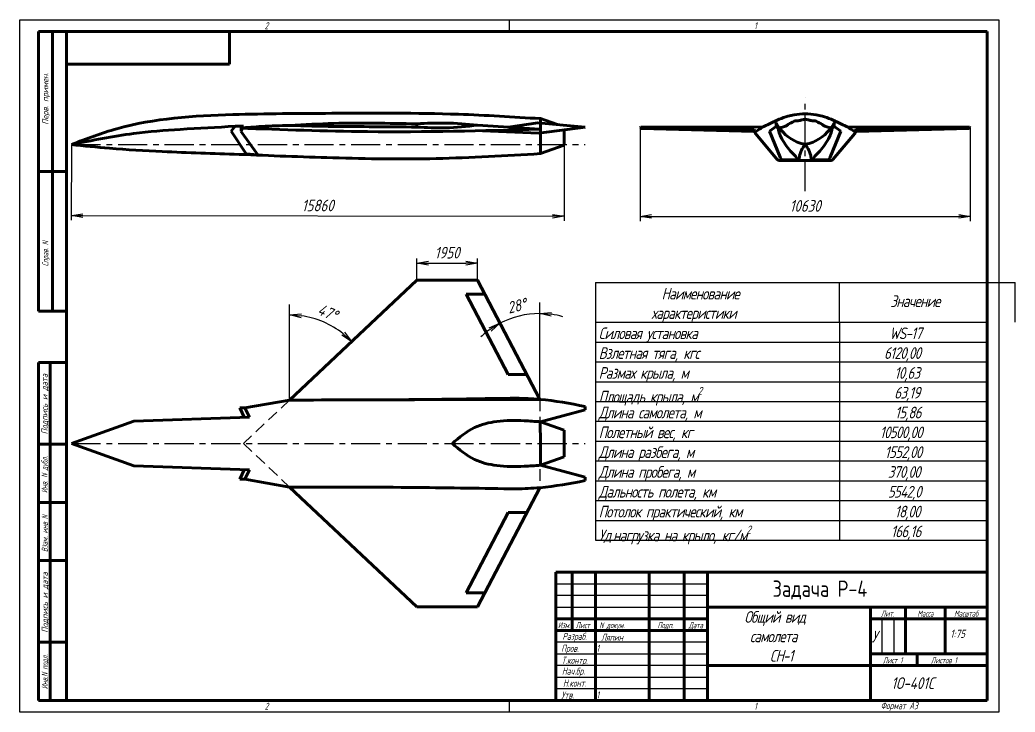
# Model space of a CAD drawing. Header units: millimetres. Extents: x -985956116104 to 1932156, y -552630487266 to 633586.
# Drawn here: x 6033 to 6460, y 33251.7 to 33548.7 of the extents above; entities that cross this region are included whole.
import ezdxf
from ezdxf.enums import TextEntityAlignment as Align

# ---------------------------------------------------------------- set-up
doc = ezdxf.new("R2010")
doc.units = ezdxf.units.MM
doc.linetypes.add('CENTER', pattern=[2, 1.25, -0.25, 0.25, -0.25])
doc.linetypes.add('DASHED', pattern=[0.75, 0.5, -0.25])
for name, color, linetype, lineweight in [('_axes (Оси)', 6, 'CENTER', 30), ('_basic (Основной)', 4, 'Continuous', 60), ('_contour (Тонкий)', 7, 'Continuous', 30), ('_inscription (Знаки)', 30, 'Continuous', 80), ('_invisible (Невидимый)', 1, 'DASHED', 30), ('_remote (Тонкий)', 9, 'Continuous', 30), ('_text (Надписи)', 2, 'Continuous', 30)]:
    doc.layers.add(name, color=color, linetype=linetype, lineweight=lineweight)
doc.styles.add('ESKD', font='eskd.shx', dxfattribs={"oblique": 15, "height": 5})
doc.dimstyles.new('ESKD', dxfattribs={"dimtxt": 5, "dimasz": 5, "dimexe": 2, "dimexo": 0, "dimgap": 2, "dimtad": 1, "dimtoh": 1, "dimzin": 12, "dimdsep": 46, "dimtxsty": 'ESKD', "dimblk1": 'OPEN', "dimblk2": 'OPEN', "dimsah": 1, "dimcen": 5, "dimclrd": 256, "dimclre": 256, "dimclrt": 2, "dimadec": 0, "dimazin": 0, "dimtfac": 1, "dimtmove": 0, "dimatfit": 3, "dimldrblk": 'OPEN', "dimfxl": 1, "dimtolj": 1, "dimtzin": 12, "dimlwd": -1, "dimlwe": -1, "dimarcsym": 0})

# ---------------------------------------------------------------- blocks, each defined once
blk = doc.blocks.new('_OPEN')
at = {"color": 0, "linetype": 'ByBlock'}
for p, q in [((-1, 0.167), (0, 0)), ((0, 0), (-1, -0.167)), ((0, 0), (-1, 0))]:
    blk.add_line(p, q, dxfattribs=at)
blk = doc.blocks.new('*D663')
at = {"layer": '_contour (Тонкий)', "transparency": 16777216}
blk.add_arc((6148.73, 33385.57), 36.51, 51.1365, 82.1477, dxfattribs=at)
at = {"layer": 'Defpoints', "color": 0, "transparency": 16777216}
for p in [(6203.3, 33436.97), (6148.73, 33426.51), (6167.62, 33416.82), (6148.73, 33385.57), (6148.73, 33385.57)]:
    blk.add_point(p, dxfattribs=at)
at = {"layer": '_contour (Тонкий)', "transparency": 16777216, "xscale": 5, "yscale": 5, "zscale": 5}
for p, rotation in [((6148.73, 33422.08), 176.0738633395227), ((6175.31, 33410.61), 317.2103621278873)]:
    blk.add_blockref('_OPEN', p, dxfattribs=dict(at, rotation=rotation))
at = {"layer": '_contour (Тонкий)', "color": 2, "transparency": 16777216, "insert": (6164.99, 33423.22), "char_height": 5, "attachment_point": 5, "rotation": 336.6421, "style": 'ESKD'}
blk.add_mtext('\\A1;47°', dxfattribs=at)
blk = doc.blocks.new('*D664')
at = {"layer": '_contour (Тонкий)', "transparency": 16777216}
for start, end in [(90, 117.6117), (74.4295, 82.2148), (125.3969, 133.1822)]:
    blk.add_arc((6256.03, 33385.85), 36.83, start, end, dxfattribs=at)
at = {"layer": 'Defpoints', "color": 0, "transparency": 16777216}
for p in [(6229.3, 33436.97), (6256.03, 33427.44), (6250.14, 33422.2), (6256.03, 33385.85), (6256.03, 33385.85)]:
    blk.add_point(p, dxfattribs=at)
at = {"layer": '_contour (Тонкий)', "transparency": 16777216, "xscale": 5, "yscale": 5, "zscale": 5}
for p, rotation in [((6256.03, 33422.68), 176.107377692275), ((6238.97, 33418.48), 31.50428664113693)]:
    blk.add_blockref('_OPEN', p, dxfattribs=dict(at, rotation=rotation))
at = {"layer": '_contour (Тонкий)', "color": 2, "transparency": 16777216, "insert": (6246.17, 33425.99), "char_height": 5, "attachment_point": 5, "rotation": 13.8058, "style": 'ESKD'}
blk.add_mtext('\\A1;28°', dxfattribs=at)
blk = doc.blocks.new('*D665')
at = {"layer": '_contour (Тонкий)', "transparency": 16777216}
for p, q in [((6203.3, 33436.97), (6203.3, 33446.29)), ((6208.3, 33444.29), (6224.3, 33444.29)), ((6229.3, 33436.97), (6229.3, 33446.29))]:
    blk.add_line(p, q, dxfattribs=at)
at = {"layer": 'Defpoints', "color": 0, "transparency": 16777216}
for p in [(6229.3, 33444.29), (6203.3, 33436.97), (6229.3, 33436.97)]:
    blk.add_point(p, dxfattribs=at)
at = {"layer": '_contour (Тонкий)', "transparency": 16777216, "xscale": 5, "yscale": 5, "zscale": 5, "rotation": 180}
blk.add_blockref('_OPEN', (6203.3, 33444.29), dxfattribs=at)
at = {"layer": '_contour (Тонкий)', "transparency": 16777216, "xscale": 5, "yscale": 5, "zscale": 5}
blk.add_blockref('_OPEN', (6229.3, 33444.29), dxfattribs=at)
at = {"layer": '_contour (Тонкий)', "color": 2, "transparency": 16777216, "insert": (6216.3, 33448.79), "char_height": 5, "attachment_point": 5, "style": 'ESKD'}
blk.add_mtext('\\A1;1950', dxfattribs=at)
blk = doc.blocks.new('*D666')
at = {"layer": '_contour (Тонкий)', "transparency": 16777216}
for p, q in [((6055.1, 33495.21), (6055.05, 33462.69)), ((6266.53, 33494.9), (6266.48, 33462.39)), ((6060.06, 33464.69), (6261.49, 33464.39))]:
    blk.add_line(p, q, dxfattribs=at)
at = {"layer": 'Defpoints', "color": 0, "transparency": 16777216}
for p in [(6055.1, 33495.21), (6266.53, 33494.9), (6266.49, 33464.39)]:
    blk.add_point(p, dxfattribs=at)
at = {"layer": '_contour (Тонкий)', "transparency": 16777216, "xscale": 5, "yscale": 5, "zscale": 5}
for p, rotation in [((6055.06, 33464.69), 179.9166105809402), ((6266.49, 33464.39), 359.9166105809402)]:
    blk.add_blockref('_OPEN', p, dxfattribs=dict(at, rotation=rotation))
at = {"layer": '_contour (Тонкий)', "color": 2, "transparency": 16777216, "insert": (6160.78, 33469.04), "char_height": 5, "attachment_point": 5, "rotation": 359.9166, "style": 'ESKD'}
blk.add_mtext('\\A1;15860', dxfattribs=at)
blk = doc.blocks.new('*D667')
at = {"layer": '_contour (Тонкий)', "transparency": 16777216}
for p, q in [((6299.05, 33502.34), (6299.05, 33462.37)), ((6440.78, 33502.34), (6440.78, 33462.37)), ((6304.05, 33464.37), (6435.78, 33464.37))]:
    blk.add_line(p, q, dxfattribs=at)
at = {"layer": 'Defpoints', "color": 0, "transparency": 16777216}
for p in [(6299.05, 33502.34), (6440.78, 33502.34), (6440.78, 33464.37)]:
    blk.add_point(p, dxfattribs=at)
at = {"layer": '_contour (Тонкий)', "transparency": 16777216, "xscale": 5, "yscale": 5, "zscale": 5, "rotation": 180}
blk.add_blockref('_OPEN', (6299.05, 33464.37), dxfattribs=at)
at = {"layer": '_contour (Тонкий)', "transparency": 16777216, "xscale": 5, "yscale": 5, "zscale": 5}
blk.add_blockref('_OPEN', (6440.78, 33464.37), dxfattribs=at)
at = {"layer": '_contour (Тонкий)', "color": 2, "transparency": 16777216, "insert": (6369.92, 33468.87), "char_height": 5, "attachment_point": 5, "style": 'ESKD'}
blk.add_mtext('\\A1;10630', dxfattribs=at)

msp = doc.modelspace()

# ---------------------------------------------------------------- linework, layer by layer
at = {"layer": '_axes (Оси)', "ltscale": 10, "transparency": 33554687}
for p, q in [((6369.916, 33475.199), (6369.916, 33515.215)), ((6055.101, 33495.207), (6275.557, 33495.207)), ((6055.101, 33366.905), (6275.557, 33366.905))]:
    msp.add_line(p, q, dxfattribs=at)
at = {"layer": '_basic (Основной)', "transparency": 33554687}
for p, q in [((6040.99, 33543.667), (6052.99, 33543.667)), ((6040.99, 33423.667), (6040.99, 33543.667)), ((6046.99, 33543.667), (6046.99, 33423.667)), ((6052.99, 33256.667), (6052.99, 33543.667)), ((6052.99, 33543.667), (6447.99, 33543.667)), ((6122.99, 33529.667), (6122.99, 33543.667)), ((6447.99, 33543.667), (6447.99, 33256.667)), ((6052.99, 33529.667), (6122.99, 33529.667)), ((6123.634, 33500.982), (6125.329, 33503.025)), ((6125.329, 33503.025), (6128.967, 33503.025)), ((6128.967, 33503.025), (6127.76, 33500.982)), ((6203.301, 33504.093), (6203.301, 33502.688)), ((6229.301, 33503.512), (6256.035, 33501.73)), ((6242.668, 33502.621), (6255.175, 33504.494)), ((6255.175, 33504.494), (6275.557, 33502.653)), ((6275.557, 33502.653), (6255.591, 33500.116)), ((6256.317, 33506.297), (6256.317, 33491.298)), ((6263.585, 33503.735), (6256.317, 33506.297)), ((6299.436, 33502.592), (6299.052, 33502.34)), ((6351.842, 33502.75), (6299.436, 33502.592)), ((6357.671, 33503.025), (6354.608, 33500.982)), ((6382.161, 33503.025), (6385.224, 33500.982)), ((6387.99, 33502.75), (6440.395, 33502.592)), ((6440.395, 33502.592), (6440.78, 33502.34)), ((6130.029, 33491.226), (6123.634, 33500.982)), ((6127.76, 33500.982), (6135.144, 33490.831)), ((6255.591, 33500.116), (6231.402, 33501.101)), ((6266.531, 33501.506), (6266.531, 33500.621)), ((6266.531, 33494.899), (6266.531, 33500.621)), ((6299.052, 33502.34), (6299.531, 33502.014)), ((6347.992, 33501.657), (6299.052, 33502.34)), ((6299.531, 33502.014), (6348.077, 33500.848)), ((6348.392, 33501.18), (6347.992, 33501.657)), ((6348.077, 33500.848), (6348.392, 33501.18)), ((6348.077, 33500.848), (6348.479, 33500.421)), ((6348.634, 33499.909), (6357.974, 33488.815)), ((6354.608, 33500.982), (6359.132, 33489.769)), ((6385.224, 33500.982), (6380.7, 33489.769)), ((6391.198, 33499.909), (6381.857, 33488.815)), ((6391.755, 33500.848), (6391.353, 33500.421)), ((6391.44, 33501.18), (6391.84, 33501.657)), ((6391.755, 33500.848), (6391.44, 33501.18)), ((6440.301, 33502.014), (6391.755, 33500.848)), ((6391.84, 33501.657), (6440.78, 33502.34)), ((6440.78, 33502.34), (6440.301, 33502.014)), ((6266.531, 33494.899), (6256.317, 33491.298)), ((6135.144, 33490.831), (6130.029, 33491.226)), ((6359.132, 33489.769), (6359.888, 33488.676)), ((6380.7, 33489.769), (6379.944, 33488.676)), ((6359.271, 33488.29), (6369.916, 33488.29)), ((6359.888, 33488.676), (6366.773, 33488.676)), ((6380.561, 33488.29), (6369.916, 33488.29)), ((6379.944, 33488.676), (6373.059, 33488.676)), ((6040.99, 33483.667), (6052.99, 33483.667)), ((6203.301, 33436.966), (6229.301, 33436.966)), ((6256.035, 33385.853), (6229.301, 33436.966)), ((6232.439, 33430.964), (6224.508, 33430.964)), ((6242.519, 33396.531), (6224.508, 33430.964)), ((6040.99, 33423.667), (6052.99, 33423.667)), ((6052.99, 33401.667), (6040.99, 33401.667)), ((6040.99, 33256.667), (6040.99, 33401.667)), ((6045.99, 33401.667), (6045.99, 33256.667)), ((6250.45, 33396.531), (6242.519, 33396.531)), ((6129.567, 33382.239), (6148.733, 33385.572)), ((6129.392, 33377.948), (6127.399, 33382.239)), ((6127.399, 33382.239), (6129.567, 33382.239)), ((6131.46, 33378.164), (6129.567, 33382.239)), ((6275.557, 33381.404), (6256.317, 33376.228)), ((6275.557, 33382.812), (6275.557, 33381.404)), ((6055.101, 33366.905), (6081.903, 33376.437)), ((6131.46, 33378.164), (6081.903, 33376.437)), ((6256.209, 33376.199), (6256.317, 33366.905)), ((6266.531, 33372.627), (6256.317, 33376.228)), ((6266.531, 33372.627), (6266.531, 33366.905)), ((6040.99, 33366.667), (6052.99, 33366.667)), ((6055.101, 33366.905), (6081.903, 33357.374)), ((6256.317, 33357.583), (6256.317, 33366.905)), ((6266.531, 33361.183), (6266.531, 33366.905)), ((6131.46, 33355.647), (6081.903, 33357.374)), ((6266.531, 33361.183), (6256.317, 33357.583)), ((6275.557, 33352.407), (6256.317, 33357.583)), ((6129.392, 33355.863), (6127.399, 33351.572)), ((6131.46, 33355.647), (6129.567, 33351.572)), ((6127.399, 33351.572), (6129.567, 33351.572)), ((6129.567, 33351.572), (6148.733, 33348.239)), ((6275.557, 33350.999), (6275.557, 33352.407)), ((6148.733, 33348.239), (6203.301, 33296.845)), ((6256.035, 33347.958), (6229.301, 33296.845)), ((6052.99, 33341.667), (6040.99, 33341.667)), ((6242.519, 33337.28), (6224.508, 33302.846)), ((6250.45, 33337.28), (6242.519, 33337.28)), ((6040.99, 33316.667), (6052.99, 33316.667)), ((6327.99, 33256.667), (6327.99, 33311.667)), ((6232.439, 33302.846), (6224.508, 33302.846)), ((6203.301, 33296.845), (6229.301, 33296.845)), ((6052.99, 33281.667), (6040.99, 33281.667)), ((6040.99, 33256.667), (6052.99, 33256.667)), ((6447.99, 33256.667), (6052.99, 33256.667))]:
    msp.add_line(p, q, dxfattribs=at)
at = {"layer": '_basic (Основной)', "linetype": 'Continuous', "transparency": 33554687}
for p, q in [((6262.99, 33311.667), (6447.99, 33311.667)), ((6262.99, 33256.667), (6262.99, 33311.667)), ((6269.99, 33286.667), (6269.99, 33311.667)), ((6279.99, 33311.667), (6279.99, 33256.667)), ((6302.99, 33256.667), (6302.99, 33311.667)), ((6317.99, 33311.667), (6317.99, 33256.667)), ((6447.99, 33296.667), (6327.99, 33296.667)), ((6397.99, 33296.667), (6397.99, 33256.667)), ((6412.99, 33296.667), (6412.99, 33276.667)), ((6429.99, 33276.667), (6429.99, 33296.667)), ((6327.99, 33291.667), (6262.99, 33291.667)), ((6397.99, 33291.667), (6447.99, 33291.667)), ((6262.99, 33286.667), (6327.99, 33286.667)), ((6447.99, 33276.667), (6397.99, 33276.667)), ((6417.99, 33271.667), (6417.99, 33276.667)), ((6327.99, 33271.667), (6447.99, 33271.667))]:
    msp.add_line(p, q, dxfattribs=at)
at = {"layer": '_basic (Основной)', "transparency": 33554687}
msp.add_lwpolyline([(6148.733, 33385.572), (6203.301, 33436.966), (6229.301, 33436.966), (6256.035, 33385.853), (6148.733, 33385.572)], dxfattribs=at)
for points in [[(6055.101, 33495.207), (6074.628, 33501.966), (6124.343, 33508.016), (6166.815, 33508.592), (6221.116, 33508.18), (6256.317, 33506.297)], [(6348.63, 33500.619), (6351.869, 33502.765), (6354.343, 33503.965), (6358.774, 33506.07), (6362.535, 33507.333), (6365.178, 33507.935), (6369.916, 33508.378)], [(6391.201, 33500.619), (6387.963, 33502.765), (6385.489, 33503.965), (6381.057, 33506.07), (6377.297, 33507.333), (6374.654, 33507.935), (6369.916, 33508.378)], [(6055.101, 33495.207), (6081.791, 33499.889), (6101.822, 33501.687), (6125.329, 33503.025)], [(6127.399, 33502.238), (6136.731, 33502.939), (6148.733, 33503.39)], [(6148.733, 33503.39), (6167.641, 33504.251), (6185.066, 33504.367), (6203.301, 33504.093)], [(6148.733, 33503.39), (6167.641, 33502.955), (6185.066, 33502.845), (6203.301, 33502.688)], [(6203.301, 33504.093), (6215.619, 33504.414), (6229.301, 33503.512)], [(6203.301, 33502.688), (6215.619, 33502.366), (6229.301, 33503.512)], [(6369.916, 33495.207), (6366.462, 33496.245), (6357.709, 33503.969), (6356.946, 33505.239)], [(6359.194, 33502.177), (6359.212, 33502.292), (6359.818, 33502.561), (6360.642, 33502.82), (6361.454, 33503.097), (6362.645, 33503.781), (6365.131, 33505.176), (6365.429, 33505.311), (6366.37, 33505.413), (6367.338, 33505.447), (6368.78, 33505.846), (6369.277, 33505.936), (6369.636, 33506.024), (6369.916, 33506.024)], [(6380.638, 33502.177), (6380.62, 33502.292), (6380.014, 33502.561), (6379.19, 33502.82), (6378.378, 33503.097), (6377.187, 33503.781), (6374.7, 33505.176), (6374.402, 33505.311), (6373.462, 33505.413), (6372.494, 33505.447), (6371.052, 33505.846), (6370.555, 33505.936), (6370.196, 33506.024), (6369.916, 33506.024)], [(6369.916, 33495.207), (6373.37, 33496.245), (6382.123, 33503.969), (6382.886, 33505.239)], [(6127.399, 33502.238), (6182.142, 33500.721), (6256.035, 33501.73)], [(6348.63, 33500.619), (6348.497, 33500.462), (6348.46, 33500.22), (6348.634, 33499.909)], [(6391.201, 33500.619), (6391.334, 33500.462), (6391.372, 33500.22), (6391.198, 33499.909)], [(6055.101, 33495.207), (6071.447, 33493.577), (6094.098, 33492.181), (6127.014, 33490.969)], [(6369.916, 33495.207), (6369.367, 33494.548), (6368.123, 33492.073), (6367.549, 33490.424), (6367.271, 33488.29)], [(6369.916, 33495.207), (6370.465, 33494.548), (6371.708, 33492.073), (6372.283, 33490.424), (6372.561, 33488.29)], [(6127.014, 33490.969), (6167.241, 33489.498), (6211.623, 33489.177), (6256.317, 33491.298)], [(6357.974, 33488.815), (6358.251, 33488.578), (6358.77, 33488.353), (6359.271, 33488.29)], [(6381.857, 33488.815), (6381.58, 33488.578), (6381.061, 33488.353), (6380.561, 33488.29)], [(6245.999, 33386.373), (6203.337, 33385.763), (6148.733, 33385.572)], [(6245.999, 33386.373), (6256.035, 33385.853), (6275.557, 33382.812)], [(6218.55, 33366.905), (6228, 33373.717), (6237.623, 33376.37), (6249.326, 33376.689), (6256.317, 33376.228)], [(6218.55, 33366.905), (6228, 33360.093), (6237.623, 33357.441), (6249.326, 33357.122), (6256.317, 33357.583)], [(6245.999, 33347.438), (6256.035, 33347.958), (6275.557, 33350.999)], [(6245.999, 33347.438), (6203.337, 33348.047), (6148.733, 33348.239)]]:
    msp.add_spline(points, degree=3, dxfattribs=at)
for points in [[(6366.767, 33488.676), (6366.717, 33488.75), (6366.281, 33489.401), (6365.369, 33490.755), (6363.303, 33492.616), (6361.289, 33495.269), (6359.568, 33498.124), (6358.608, 33500.562), (6358.341, 33502.205), (6357.759, 33502.914), (6357.457, 33503.29), (6357.428, 33503.702), (6357.607, 33503.872), (6357.709, 33503.969)], [(6373.065, 33488.676), (6373.115, 33488.75), (6373.551, 33489.401), (6374.463, 33490.755), (6376.529, 33492.616), (6378.543, 33495.269), (6380.263, 33498.124), (6381.224, 33500.562), (6381.49, 33502.205), (6382.072, 33502.914), (6382.375, 33503.29), (6382.404, 33503.702), (6382.225, 33503.872), (6382.123, 33503.969)]]:
    msp.add_open_spline(points, degree=3, knots=[144.9651786, 144.9651786, 144.9651786, 144.9651786, 164.9699813, 320.9037142, 510.8334422, 786.66812, 1067.8445301, 1256.8189131, 1377.4134603, 1429.5761406, 1461.6664221, 1484.2201867, 1514.2959429, 1514.2959429, 1514.2959429, 1514.2959429], dxfattribs=at)
at = {"layer": '_contour (Тонкий)', "transparency": 33554687}
for p, q in [((6032.99, 33251.667), (6032.99, 33548.667)), ((6032.99, 33548.667), (6452.99, 33548.667)), ((6242.99, 33543.667), (6242.99, 33548.667)), ((6452.99, 33548.667), (6452.99, 33251.667)), ((6279.99, 33435.929), (6459.99, 33435.929)), ((6279.99, 33435.929), (6279.99, 33427.429)), ((6384.625, 33418.929), (6384.625, 33435.929)), ((6459.99, 33418.929), (6459.99, 33435.929)), ((6148.733, 33385.572), (6148.733, 33426.508)), ((6256.035, 33385.853), (6256.035, 33427.444)), ((6279.99, 33427.429), (6279.99, 33418.929)), ((6279.99, 33418.929), (6447.99, 33418.929)), ((6279.99, 33418.929), (6279.99, 33410.429)), ((6384.625, 33418.929), (6384.625, 33325.429)), ((6279.99, 33410.429), (6447.99, 33410.429)), ((6279.99, 33410.429), (6279.99, 33401.929)), ((6279.99, 33401.929), (6447.99, 33401.929)), ((6279.99, 33401.929), (6279.99, 33393.429)), ((6279.99, 33393.429), (6447.99, 33393.429)), ((6279.99, 33393.429), (6279.99, 33384.929)), ((6279.99, 33384.929), (6447.99, 33384.929)), ((6279.99, 33384.929), (6279.99, 33376.429)), ((6279.99, 33376.429), (6447.99, 33376.429)), ((6279.99, 33376.429), (6279.99, 33367.929)), ((6279.99, 33367.929), (6447.99, 33367.929)), ((6279.99, 33367.929), (6279.99, 33359.429)), ((6279.99, 33359.429), (6447.99, 33359.429)), ((6279.99, 33359.429), (6279.99, 33350.929)), ((6279.99, 33350.929), (6447.99, 33350.929)), ((6279.99, 33350.929), (6279.99, 33342.429)), ((6279.99, 33342.429), (6447.99, 33342.429)), ((6279.99, 33342.429), (6279.99, 33333.929)), ((6279.99, 33333.929), (6447.99, 33333.929)), ((6279.99, 33333.929), (6279.99, 33325.429)), ((6279.99, 33325.429), (6447.99, 33325.429)), ((6242.99, 33251.667), (6242.99, 33256.667)), ((6452.99, 33251.667), (6032.99, 33251.667))]:
    msp.add_line(p, q, dxfattribs=at)
at = {"layer": '_invisible (Невидимый)', "ltscale": 10, "transparency": 33554687}
for p, q in [((6148.733, 33385.572), (6128.913, 33366.905)), ((6256.035, 33385.853), (6256.035, 33347.958)), ((6128.913, 33366.905), (6148.733, 33348.239))]:
    msp.add_line(p, q, dxfattribs=at)
at = {"layer": '_remote (Тонкий)', "linetype": 'Continuous', "transparency": 33554687}
for p, q in [((6262.99, 33306.667), (6327.99, 33306.667)), ((6327.99, 33301.667), (6262.99, 33301.667)), ((6262.99, 33296.667), (6327.99, 33296.667)), ((6327.99, 33281.667), (6262.99, 33281.667)), ((6262.99, 33276.667), (6327.99, 33276.667)), ((6327.99, 33271.667), (6262.99, 33271.667)), ((6262.99, 33266.667), (6327.99, 33266.667)), ((6327.99, 33261.667), (6262.99, 33261.667))]:
    msp.add_line(p, q, dxfattribs=at)
at = {"layer": '_remote (Тонкий)', "transparency": 33554687}
for p, q in [((6402.99, 33276.667), (6402.99, 33291.667)), ((6407.99, 33291.667), (6407.99, 33276.667))]:
    msp.add_line(p, q, dxfattribs=at)

# ---------------------------------------------------------------- texts
at = {"layer": '_contour (Тонкий)', "color": 2, "transparency": 33554687, "char_height": 5, "attachment_point": 1, "style": 'ESKD'}
for s, width, heights, insert in [('\\pi26.98394;{\\T0.9;Наименование\\P\\pi22.65061;характеристики}', 103.15836, [17.305], (6281.325, 33433.702)), ('\\pi21.82565;{\\T0.9;Значение}', 75.36466, [17.305], (6384.625, 33430.481)), ('{\\T0.9;Силовая установка}', 88.66534, [5.754], (6281.325, 33416.702)), ('\\pi20.05925;{\\T0.9;WS-17}', 62.02968, [5.754], (6385.96, 33416.702)), ('{\\T0.9;Взлетная тяга, кгс}', 88.66534, [5.754], (6281.325, 33408.202)), ('\\pi17.78255;{\\T0.9;6120,00}', 62.02968, [5.754], (6385.96, 33408.202)), ('{\\T0.9;Размах крыла, м}', 88.66534, [5.754], (6281.325, 33399.702)), ('\\pi22.2682;{\\T0.9;10,63}', 62.02968, [5.754], (6385.96, 33399.702)), ('\\A1;{\\T0.9;Площадь крыла, м\\H0.7x;\\S2^ ;}', 88.66534, [5.754], (6281.325, 33391.215)), ('\\pi22.15541;{\\T0.9;63,19}', 62.02968, [5.754], (6385.96, 33391.202)), ('{\\T0.9;Длина самолета, м}', 88.66534, [5.754], (6281.325, 33382.702)), ('\\pi22.48294;{\\T0.9;15,86}', 62.02968, [5.754], (6385.96, 33382.702)), ('{\\T0.9;Полетный вес, кг}', 88.66534, [5.754], (6281.325, 33374.202)), ('\\pi15.96722;{\\T0.9;10500,00}', 62.02968, [5.754], (6385.96, 33374.202)), ('{\\T0.9;Длина разбега, м}', 88.66534, [5.754], (6281.325, 33365.702)), ('\\pi18.11008;{\\T0.9;1552,00}', 62.02968, [5.754], (6385.96, 33365.702)), ('{\\T0.9;Длина пробега, м}', 88.66534, [5.754], (6281.325, 33357.202)), ('\\pi19.40968;{\\T0.9;370,00}', 62.02968, [5.174], (6385.96, 33357.202)), ('\\pi19.40968;{\\T0.9;5542,0}', 62.02968, [5.754], (6385.96, 33348.702)), ('{\\T0.9;Дальность полета, км}', 88.66534, [5.754], (6281.325, 33348.702)), ('{\\T0.9;Потолок практический, км}', 107.74218, [5.754], (6281.325, 33340.202)), ('\\pi22.39579;{\\T0.9;18,00}', 62.02968, [5.754], (6385.96, 33340.202)), ('\\A1;{\\T0.9;Уд.нагрузка на крыло, кг/м\\H0.7x;\\S2^ ;}', 107.01635, [4.393], (6281.325, 33331.702)), ('\\pi20.76866;{\\T0.9;166,16}', 62.02968, [5.754], (6385.96, 33331.702)), ('\\pi15.82436;{\\T0.9;Общий вид\\P\\pi18.22485;самолета \\P\\pi26.64259;CH-1}', 70.09073, [25.222], (6327.99, 33294.991))]:
    msp.add_mtext_dynamic_manual_height_columns(s, width=width, gutter_width=12.5, heights=heights, dxfattribs=dict(at, insert=insert))
at = {"layer": '_inscription (Знаки)', "transparency": 33554687, "style": 'ESKD'}
msp.add_text('Задача Р-4', height=7, dxfattribs=at).set_placement((6355.982, 33301.119))
at = {"layer": '_text (Надписи)', "transparency": 33554687, "style": 'ESKD', "oblique": 15, "width": 0.8}
for s, height, p in [('2', 3, (6137.99, 33544.667)), ('1', 3, (6347.99, 33544.667)), ('N докум.', 2.6, (6281.623, 33287.654)), ('Ляпин', 3, (6282.39, 33282.27)), ('1', 3, (6280.36, 33277.613)), ('1', 3, (6280.36, 33257.545)), ('2', 3, (6137.99, 33252.667)), ('1', 3, (6347.99, 33252.667)), ('Формат А3', 3, (6402.301, 33252.91))]:
    msp.add_text(s, height=height, dxfattribs=at).set_placement(p)
at = {"layer": '_text (Надписи)', "transparency": 33554687, "style": 'ESKD', "oblique": 15}
for s, p in [('Перв. примен.', (6045.194, 33514.862)), ('Подпись и дата', (6044.863, 33383.815)), ('Подпись и дата', (6044.996, 33298.706))]:
    msp.add_text(s, height=2.6, rotation=90, dxfattribs=at).set_placement(p, align=Align.CENTER)
at = {"layer": '_text (Надписи)', "transparency": 33554687, "style": 'ESKD', "oblique": 15, "width": 0.8}
for s, p in [('Справ. N', (6045.191, 33448.358)), ('Инв. N дубл.', (6044.857, 33353.562)), ('Взам. инв N', (6044.982, 33328.245)), ('Инв.N подл.', (6044.974, 33268.963))]:
    msp.add_text(s, height=2.6, rotation=90, dxfattribs=at).set_placement(p, align=Align.CENTER)
for s, height, p in [('Лит.', 2.6, (6405.279, 33292.624)), ('Масса', 2.6, (6421.502, 33292.624)), ('Масштаб', 2.6, (6439.001, 33292.624)), ('Изм.', 2.6, (6266.49, 33287.667)), ('Лист', 2.6, (6274.49, 33287.667)), ('Подп.', 2.6, (6309.99, 33287.667)), ('Дата', 2.6, (6322.99, 33287.667)), ('Разраб.', 3, (6270.99, 33282.667)), ('Пров.', 3, (6268.99, 33277.524)), ('Т.контр.', 3, (6270.99, 33272.382)), ('Лист 1', 2.6, (6407.476, 33272.595)), ('Листов 1', 2.6, (6429.451, 33272.595)), ('Hач.бр.', 3, (6270.49, 33267.739)), ('H.конт.', 3, (6270.99, 33262.596)), ('Утв.', 3, (6267.99, 33257.453))]:
    msp.add_text(s, height=height, dxfattribs=at).set_placement(p, align=Align.CENTER)
at = {"layer": '_text (Надписи)', "transparency": 33554687, "attachment_point": 1, "style": 'ESKD'}
for s, heights, insert, char_height in [('У', [0], (6398.417, 33286.552), 5), ('1:75', [3.5], (6432.146, 33287.01), 3.5)]:
    msp.add_mtext_dynamic_manual_height_columns(s, width=10.69599, gutter_width=25, heights=heights, dxfattribs=dict(at, insert=insert, char_height=char_height))
at = {"layer": '_text (Надписи)', "transparency": 33554687, "insert": (6397.99, 33266.584), "char_height": 5, "width": 50.53786, "attachment_point": 1, "line_spacing_factor": 0.857143, "style": 'ESKD'}
msp.add_mtext('\\pi8.87226;1О-401С', dxfattribs=at)

# ---------------------------------------------------------------- dimensions: what is measured, and where the dimension line sits
at = {"layer": '_contour (Тонкий)', "transparency": 33554687}
for p1, p2, distance, text, picture, middle in [((6299.052, 33502.34), (6440.78, 33502.34), -37.974, '10630', '*D667', (6369.916, 33468.866)), ((6055.101, 33495.207), (6266.531, 33494.899), -30.513, '15860', '*D666', (6160.778, 33469.04)), ((6203.301, 33436.966), (6229.301, 33436.966), 7.324, '1950', '*D665', (6216.301, 33448.789))]:
    dim = msp.add_aligned_dim(p1=p1, p2=p2, distance=distance, text=text, dimstyle='ESKD', dxfattribs=at)
    dim.commit()
    dim.dimension.update_dxf_attribs({"geometry": picture, "text_midpoint": middle})
for base, line1, line2, picture, middle in [((6167.616, 33416.822), ((6148.733, 33385.572), (6203.301, 33436.966)), ((6148.733, 33385.572), (6148.733, 33426.508)), '*D663', (6164.993, 33423.223)), ((6250.145, 33422.205), ((6256.035, 33385.853), (6256.035, 33427.444)), ((6229.301, 33436.966), (6256.035, 33385.853)), '*D664', (6246.173, 33425.985))]:
    dim = msp.add_angular_dim_2l(base=base, line1=line1, line2=line2, dimstyle='ESKD', dxfattribs=at)
    dim.commit()
    dim.dimension.update_dxf_attribs({"geometry": picture, "text_midpoint": middle})

doc.saveas('drawing.dxf')
